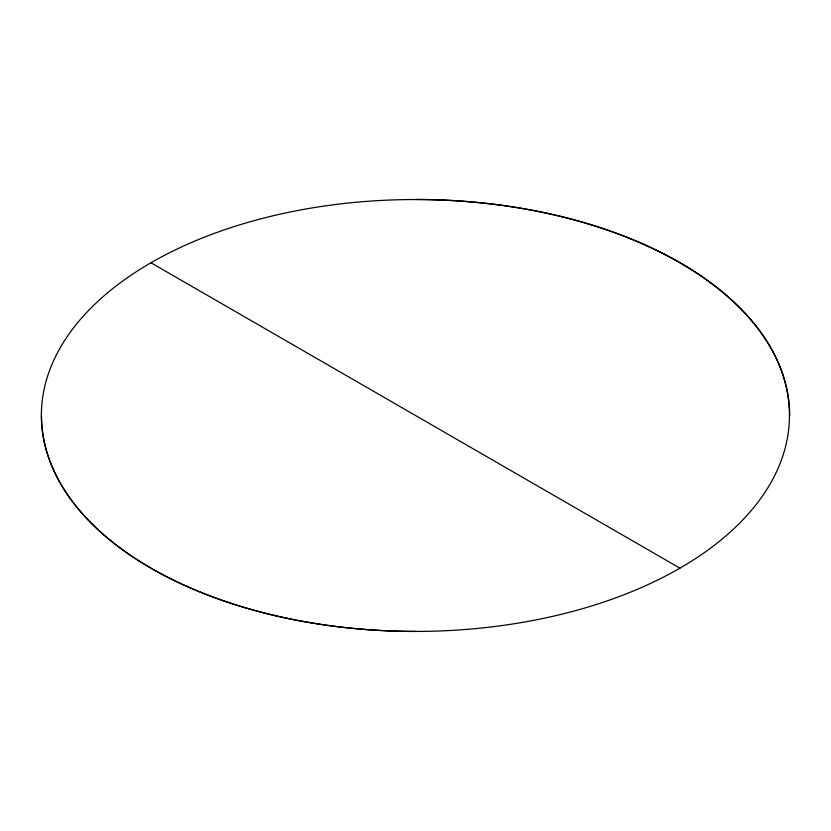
<?xml version="1.0" encoding="UTF-8"?>
<svg xmlns="http://www.w3.org/2000/svg" width="831" height="831" viewBox="0 0 831 831"><rect width="100%" height="100%" fill="white"/><g stroke="black" fill="none" stroke-linecap="round" stroke-linejoin="round"><path stroke-width="1.25" d="M151.076 262.835L679.924 568.165M415.5 631.425A374.085 215.977 0 0 1 41.508 415.5M415.697 199.461A374.085 215.977 0 0 1 789.689 415.386M228.359 602.485A374.043 215.946 0 0 0 789.45 415.5A374.043 215.946 0 0 0 228.421 228.452A374.043 215.946 0 0 0 228.359 602.485"/></g></svg>
